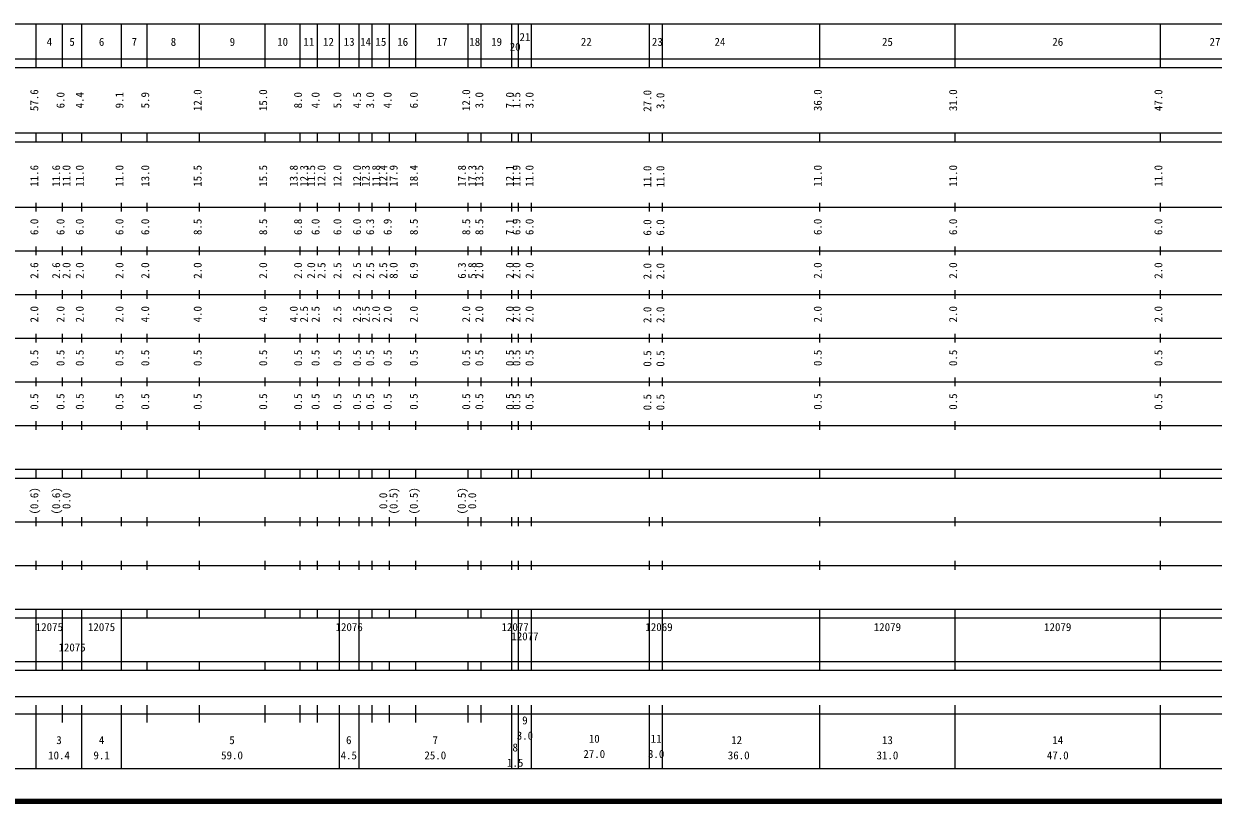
# Model space of a CAD drawing. Units: millimetres, scale not verified. Extents: x 40000 to 680000, y 20000 to 380000.
# Drawn here: x 254735 to 527100, y 20000 to 198000 of the extents above; entities that cross this region are included whole.
import ezdxf
from ezdxf.enums import TextEntityAlignment as Align

# ---------------------------------------------------------------- set-up
doc = ezdxf.new("R2010")
doc.units = ezdxf.units.MM
doc.header["$LTSCALE"] = 1000
doc.layers.add('M-TTL', color=2, linetype='Continuous', lineweight=140)
doc.layers.add('M-TTL-BAND', color=7, linetype='Continuous', lineweight=13)
doc.styles.add('ＭＳ ゴシック', font='')
doc.styles.get('ＭＳ ゴシック').set_extended_font_data('MS Gothic')

msp = doc.modelspace()

# ---------------------------------------------------------------- linework, layer by layer
at = {"layer": 'M-TTL'}
msp.add_line((40000, 20000), (680000, 20000), dxfattribs=at)
at = {"layer": 'M-TTL-BAND'}
for p, q in [((68000, 198000), (579000, 198000)), ((257600, 188000), (257600, 198000)), ((263600, 188000), (263600, 198000)), ((268000, 188000), (268000, 198000)), ((277100, 188000), (277100, 198000)), ((283000, 188000), (283000, 198000)), ((295000, 188000), (295000, 198000)), ((310000, 188000), (310000, 198000)), ((318000, 188000), (318000, 198000)), ((322000, 188000), (322000, 198000)), ((327000, 188000), (327000, 198000)), ((331500, 188000), (331500, 198000)), ((334500, 188000), (334500, 198000)), ((338500, 188000), (338500, 198000)), ((344500, 188000), (344500, 198000)), ((356500, 188000), (356500, 198000)), ((359500, 188000), (359500, 198000)), ((366500, 188000), (366500, 198000)), ((368000, 188000), (368000, 198000)), ((371000, 188000), (371000, 198000)), ((398000, 188000), (398000, 198000)), ((401000, 188000), (401000, 198000)), ((437000, 188000), (437000, 198000)), ((468000, 188000), (468000, 198000)), ((515000, 188000), (515000, 198000)), ((40000, 190000), (579000, 190000)), ((40000, 188000), (579000, 188000)), ((40000, 173000), (579000, 173000)), ((257600, 171000), (257600, 173000)), ((263600, 171000), (263600, 173000)), ((268000, 171000), (268000, 173000)), ((277100, 171000), (277100, 173000)), ((283000, 171000), (283000, 173000)), ((295000, 171000), (295000, 173000)), ((310000, 171000), (310000, 173000)), ((318000, 171000), (318000, 173000)), ((322000, 171000), (322000, 173000)), ((327000, 171000), (327000, 173000)), ((331500, 171000), (331500, 173000)), ((334500, 171000), (334500, 173000)), ((338500, 171000), (338500, 173000)), ((344500, 171000), (344500, 173000)), ((356500, 171000), (356500, 173000)), ((359500, 171000), (359500, 173000)), ((366500, 171000), (366500, 173000)), ((368000, 171000), (368000, 173000)), ((371000, 171000), (371000, 173000)), ((398000, 171000), (398000, 173000)), ((401000, 171000), (401000, 173000)), ((437000, 171000), (437000, 173000)), ((468000, 171000), (468000, 173000)), ((515000, 171000), (515000, 173000)), ((40000, 171000), (579000, 171000)), ((40000, 156000), (579000, 156000)), ((257600, 155000), (257600, 157000)), ((263600, 155000), (263600, 157000)), ((268000, 155000), (268000, 157000)), ((277100, 155000), (277100, 157000)), ((283000, 155000), (283000, 157000)), ((295000, 155000), (295000, 157000)), ((310000, 155000), (310000, 157000)), ((318000, 155000), (318000, 157000)), ((322000, 155000), (322000, 157000)), ((327000, 155000), (327000, 157000)), ((331500, 155000), (331500, 157000)), ((334500, 155000), (334500, 157000)), ((338500, 155000), (338500, 157000)), ((344500, 155000), (344500, 157000)), ((356500, 155000), (356500, 157000)), ((359500, 155000), (359500, 157000)), ((366500, 155000), (366500, 157000)), ((368000, 155000), (368000, 157000)), ((371000, 155000), (371000, 157000)), ((398000, 155000), (398000, 157000)), ((401000, 155000), (401000, 157000)), ((437000, 155000), (437000, 157000)), ((468000, 155000), (468000, 157000)), ((515000, 155000), (515000, 157000)), ((46000, 146000), (579000, 146000)), ((257600, 145000), (257600, 147000)), ((263600, 145000), (263600, 147000)), ((268000, 145000), (268000, 147000)), ((277100, 145000), (277100, 147000)), ((283000, 145000), (283000, 147000)), ((295000, 145000), (295000, 147000)), ((310000, 145000), (310000, 147000)), ((318000, 145000), (318000, 147000)), ((322000, 145000), (322000, 147000)), ((327000, 145000), (327000, 147000)), ((331500, 145000), (331500, 147000)), ((334500, 145000), (334500, 147000)), ((338500, 145000), (338500, 147000)), ((344500, 145000), (344500, 147000)), ((356500, 145000), (356500, 147000)), ((359500, 145000), (359500, 147000)), ((366500, 145000), (366500, 147000)), ((368000, 145000), (368000, 147000)), ((371000, 145000), (371000, 147000)), ((398000, 145000), (398000, 147000)), ((401000, 145000), (401000, 147000)), ((437000, 145000), (437000, 147000)), ((468000, 145000), (468000, 147000)), ((515000, 145000), (515000, 147000)), ((257600, 135000), (257600, 137000)), ((263600, 135000), (263600, 137000)), ((268000, 135000), (268000, 137000)), ((277100, 135000), (277100, 137000)), ((283000, 135000), (283000, 137000)), ((295000, 135000), (295000, 137000)), ((310000, 135000), (310000, 137000)), ((318000, 135000), (318000, 137000)), ((322000, 135000), (322000, 137000)), ((327000, 135000), (327000, 137000)), ((331500, 135000), (331500, 137000)), ((334500, 135000), (334500, 137000)), ((338500, 135000), (338500, 137000)), ((344500, 135000), (344500, 137000)), ((356500, 135000), (356500, 137000)), ((359500, 135000), (359500, 137000)), ((366500, 135000), (366500, 137000)), ((368000, 135000), (368000, 137000)), ((371000, 135000), (371000, 137000)), ((398000, 135000), (398000, 137000)), ((401000, 135000), (401000, 137000)), ((437000, 135000), (437000, 137000)), ((468000, 135000), (468000, 137000)), ((515000, 135000), (515000, 137000)), ((52000, 136000), (579000, 136000)), ((46000, 126000), (579000, 126000)), ((257600, 125000), (257600, 127000)), ((263600, 125000), (263600, 127000)), ((268000, 125000), (268000, 127000)), ((277100, 125000), (277100, 127000)), ((283000, 125000), (283000, 127000)), ((295000, 125000), (295000, 127000)), ((310000, 125000), (310000, 127000)), ((318000, 125000), (318000, 127000)), ((322000, 125000), (322000, 127000)), ((327000, 125000), (327000, 127000)), ((331500, 125000), (331500, 127000)), ((334500, 125000), (334500, 127000)), ((338500, 125000), (338500, 127000)), ((344500, 125000), (344500, 127000)), ((356500, 125000), (356500, 127000)), ((359500, 125000), (359500, 127000)), ((366500, 125000), (366500, 127000)), ((368000, 125000), (368000, 127000)), ((371000, 125000), (371000, 127000)), ((398000, 125000), (398000, 127000)), ((401000, 125000), (401000, 127000)), ((437000, 125000), (437000, 127000)), ((468000, 125000), (468000, 127000)), ((515000, 125000), (515000, 127000)), ((52000, 116000), (579000, 116000)), ((257600, 115000), (257600, 117000)), ((263600, 115000), (263600, 117000)), ((268000, 115000), (268000, 117000)), ((277100, 115000), (277100, 117000)), ((283000, 115000), (283000, 117000)), ((295000, 115000), (295000, 117000)), ((310000, 115000), (310000, 117000)), ((318000, 115000), (318000, 117000)), ((322000, 115000), (322000, 117000)), ((327000, 115000), (327000, 117000)), ((331500, 115000), (331500, 117000)), ((334500, 115000), (334500, 117000)), ((338500, 115000), (338500, 117000)), ((344500, 115000), (344500, 117000)), ((356500, 115000), (356500, 117000)), ((359500, 115000), (359500, 117000)), ((366500, 115000), (366500, 117000)), ((368000, 115000), (368000, 117000)), ((371000, 115000), (371000, 117000)), ((398000, 115000), (398000, 117000)), ((401000, 115000), (401000, 117000)), ((437000, 115000), (437000, 117000)), ((468000, 115000), (468000, 117000)), ((515000, 115000), (515000, 117000)), ((257600, 105000), (257600, 107000)), ((263600, 105000), (263600, 107000)), ((268000, 105000), (268000, 107000)), ((277100, 105000), (277100, 107000)), ((283000, 105000), (283000, 107000)), ((295000, 105000), (295000, 107000)), ((310000, 105000), (310000, 107000)), ((318000, 105000), (318000, 107000)), ((322000, 105000), (322000, 107000)), ((327000, 105000), (327000, 107000)), ((331500, 105000), (331500, 107000)), ((334500, 105000), (334500, 107000)), ((338500, 105000), (338500, 107000)), ((344500, 105000), (344500, 107000)), ((356500, 105000), (356500, 107000)), ((359500, 105000), (359500, 107000)), ((366500, 105000), (366500, 107000)), ((368000, 105000), (368000, 107000)), ((371000, 105000), (371000, 107000)), ((398000, 105000), (398000, 107000)), ((401000, 105000), (401000, 107000)), ((437000, 105000), (437000, 107000)), ((468000, 105000), (468000, 107000)), ((515000, 105000), (515000, 107000)), ((46000, 106000), (579000, 106000)), ((40000, 96000), (579000, 96000)), ((257600, 94000), (257600, 96000)), ((263600, 94000), (263600, 96000)), ((268000, 94000), (268000, 96000)), ((277100, 94000), (277100, 96000)), ((283000, 94000), (283000, 96000)), ((295000, 94000), (295000, 96000)), ((310000, 94000), (310000, 96000)), ((318000, 94000), (318000, 96000)), ((322000, 94000), (322000, 96000)), ((327000, 94000), (327000, 96000)), ((331500, 94000), (331500, 96000)), ((334500, 94000), (334500, 96000)), ((338500, 94000), (338500, 96000)), ((344500, 94000), (344500, 96000)), ((356500, 94000), (356500, 96000)), ((359500, 94000), (359500, 96000)), ((366500, 94000), (366500, 96000)), ((368000, 94000), (368000, 96000)), ((371000, 94000), (371000, 96000)), ((398000, 94000), (398000, 96000)), ((401000, 94000), (401000, 96000)), ((437000, 94000), (437000, 96000)), ((468000, 94000), (468000, 96000)), ((515000, 94000), (515000, 96000)), ((40000, 94000), (579000, 94000)), ((257600, 83000), (257600, 85000)), ((263600, 83000), (263600, 85000)), ((268000, 83000), (268000, 85000)), ((277100, 83000), (277100, 85000)), ((283000, 83000), (283000, 85000)), ((295000, 83000), (295000, 85000)), ((310000, 83000), (310000, 85000)), ((318000, 83000), (318000, 85000)), ((322000, 83000), (322000, 85000)), ((327000, 83000), (327000, 85000)), ((331500, 83000), (331500, 85000)), ((334500, 83000), (334500, 85000)), ((338500, 83000), (338500, 85000)), ((344500, 83000), (344500, 85000)), ((356500, 83000), (356500, 85000)), ((359500, 83000), (359500, 85000)), ((366500, 83000), (366500, 85000)), ((368000, 83000), (368000, 85000)), ((371000, 83000), (371000, 85000)), ((398000, 83000), (398000, 85000)), ((401000, 83000), (401000, 85000)), ((437000, 83000), (437000, 85000)), ((468000, 83000), (468000, 85000)), ((515000, 83000), (515000, 85000)), ((49000, 84000), (579000, 84000)), ((40000, 74000), (579000, 74000)), ((257600, 73000), (257600, 75000)), ((263600, 73000), (263600, 75000)), ((268000, 73000), (268000, 75000)), ((277100, 73000), (277100, 75000)), ((283000, 73000), (283000, 75000)), ((295000, 73000), (295000, 75000)), ((310000, 73000), (310000, 75000)), ((318000, 73000), (318000, 75000)), ((322000, 73000), (322000, 75000)), ((327000, 73000), (327000, 75000)), ((331500, 73000), (331500, 75000)), ((334500, 73000), (334500, 75000)), ((338500, 73000), (338500, 75000)), ((344500, 73000), (344500, 75000)), ((356500, 73000), (356500, 75000)), ((359500, 73000), (359500, 75000)), ((366500, 73000), (366500, 75000)), ((368000, 73000), (368000, 75000)), ((371000, 73000), (371000, 75000)), ((398000, 73000), (398000, 75000)), ((401000, 73000), (401000, 75000)), ((437000, 73000), (437000, 75000)), ((468000, 73000), (468000, 75000)), ((515000, 73000), (515000, 75000)), ((40000, 64000), (579000, 64000)), ((257600, 62000), (257600, 64000)), ((263600, 62000), (263600, 64000)), ((268000, 62000), (268000, 64000)), ((277100, 62000), (277100, 64000)), ((283000, 62000), (283000, 64000)), ((295000, 62000), (295000, 64000)), ((310000, 62000), (310000, 64000)), ((318000, 62000), (318000, 64000)), ((322000, 62000), (322000, 64000)), ((327000, 62000), (327000, 64000)), ((331500, 62000), (331500, 64000)), ((334500, 62000), (334500, 64000)), ((338500, 62000), (338500, 64000)), ((344500, 62000), (344500, 64000)), ((356500, 62000), (356500, 64000)), ((359500, 62000), (359500, 64000)), ((366500, 62000), (366500, 64000)), ((368000, 62000), (368000, 64000)), ((371000, 62000), (371000, 64000)), ((398000, 62000), (398000, 64000)), ((401000, 62000), (401000, 64000)), ((437000, 62000), (437000, 64000)), ((468000, 62000), (468000, 64000)), ((515000, 62000), (515000, 64000)), ((40000, 62000), (579000, 62000)), ((257600, 52000), (257600, 62000)), ((263600, 52000), (263600, 62000)), ((263600, 52000), (263600, 62000)), ((268000, 52000), (268000, 62000)), ((268000, 52000), (268000, 62000)), ((277100, 52000), (277100, 62000)), ((327000, 52000), (327000, 62000)), ((331500, 52000), (331500, 62000)), ((366500, 52000), (366500, 62000)), ((368000, 52000), (368000, 62000)), ((368000, 52000), (368000, 62000)), ((371000, 52000), (371000, 62000)), ((398000, 52000), (398000, 62000)), ((401000, 52000), (401000, 62000)), ((437000, 52000), (437000, 62000)), ((468000, 52000), (468000, 62000)), ((468000, 52000), (468000, 62000)), ((515000, 52000), (515000, 62000)), ((40000, 52000), (579000, 52000)), ((257600, 50000), (257600, 52000)), ((263600, 50000), (263600, 52000)), ((268000, 50000), (268000, 52000)), ((277100, 50000), (277100, 52000)), ((283000, 50000), (283000, 52000)), ((295000, 50000), (295000, 52000)), ((310000, 50000), (310000, 52000)), ((318000, 50000), (318000, 52000)), ((322000, 50000), (322000, 52000)), ((327000, 50000), (327000, 52000)), ((331500, 50000), (331500, 52000)), ((334500, 50000), (334500, 52000)), ((338500, 50000), (338500, 52000)), ((344500, 50000), (344500, 52000)), ((356500, 50000), (356500, 52000)), ((359500, 50000), (359500, 52000)), ((366500, 50000), (366500, 52000)), ((368000, 50000), (368000, 52000)), ((371000, 50000), (371000, 52000)), ((398000, 50000), (398000, 52000)), ((401000, 50000), (401000, 52000)), ((437000, 50000), (437000, 52000)), ((468000, 50000), (468000, 52000)), ((515000, 50000), (515000, 52000)), ((40000, 50000), (579000, 50000)), ((71000, 44000), (565000, 44000)), ((257600, 27500), (257600, 42000)), ((263600, 38000), (263600, 42000)), ((268000, 27500), (268000, 42000)), ((277100, 27500), (277100, 42000)), ((283000, 38000), (283000, 42000)), ((295000, 38000), (295000, 42000)), ((310000, 38000), (310000, 42000)), ((318000, 38000), (318000, 42000)), ((322000, 38000), (322000, 42000)), ((327000, 27500), (327000, 42000)), ((331500, 27500), (331500, 42000)), ((334500, 38000), (334500, 42000)), ((338500, 38000), (338500, 42000)), ((344500, 38000), (344500, 42000)), ((356500, 38000), (356500, 42000)), ((359500, 38000), (359500, 42000)), ((366500, 27500), (366500, 42000)), ((368000, 27500), (368000, 42000)), ((371000, 27500), (371000, 42000)), ((398000, 27500), (398000, 42000)), ((401000, 27500), (401000, 42000)), ((437000, 27500), (437000, 42000)), ((468000, 27500), (468000, 42000)), ((515000, 27500), (515000, 42000)), ((40000, 40000), (579000, 40000)), ((68000, 27500), (579000, 27500))]:
    msp.add_line(p, q, dxfattribs=at)

# ---------------------------------------------------------------- texts
at = {"layer": 'M-TTL-BAND', "style": 'ＭＳ ゴシック'}
for s, p in [('4', (260600, 192405)), ('5', (265800, 192405)), ('6', (272550, 192405)), ('7', (280050, 192405)), ('8', (289000, 192405)), ('9', (302500, 192405)), ('10', (314000, 192405)), ('11', (320000, 192405)), ('12', (324500, 192405)), ('13', (329250, 192405)), ('14', (333000, 192405)), ('15', (336500, 192405)), ('16', (341500, 192405)), ('17', (350500, 192405)), ('18', (358000, 192405)), ('19', (363000, 192405)), ('20', (367250, 191269)), ('21', (369500, 193502)), ('22', (383545, 192405)), ('23', (399812, 192405)), ('24', (414147, 192405)), ('25', (452500, 192405)), ('26', (491500, 192405)), ('27', (527500, 192405)), ('9', (369489, 37048)), ('3.0', (369489, 33558)), ('3', (262800, 32523)), ('4', (272550, 32523)), ('5', (302417, 32523)), ('6', (329154, 32523)), ('7', (348964, 32523)), ('8', (367257, 30840)), ('10', (385364, 32845)), ('11', (399538, 32845)), ('12', (417962, 32523)), ('13', (452500, 32523)), ('14', (491500, 32523)), ('10.4', (262800, 29033)), ('9.1', (272550, 29033)), ('59.0', (302417, 29033)), ('4.5', (329154, 29033)), ('25.0', (348964, 29033)), ('27.0', (385364, 29355)), ('3.0', (399538, 29355)), ('36.0', (418445, 29033)), ('31.0', (452500, 29033)), ('47.0', (491500, 29033)), ('1.5', (367257, 27350))]:
    msp.add_text(s, height=1833, dxfattribs=at).set_placement(p, align=Align.BOTTOM_CENTER)
for s, p in [('57.6', (258600, 180500)), ('12.0', (296000, 180500)), ('15.0', (311000, 180500)), ('12.0', (357500, 180500)), ('27.0', (398983, 180360)), ('36.0', (438000, 180500)), ('31.0', (469000, 180500)), ('47.0', (516000, 180500)), ('6.0', (264600, 180500)), ('4.4', (269000, 180500)), ('9.1', (278100, 180500)), ('5.9', (284000, 180500)), ('8.0', (319000, 180500)), ('4.0', (323000, 180500)), ('5.0', (328000, 180500)), ('4.5', (332500, 180500)), ('3.0', (335500, 180500)), ('4.0', (339500, 180500)), ('6.0', (345500, 180500)), ('3.0', (360500, 180500)), ('7.0', (367500, 180500)), ('1.5', (369000, 180500)), ('3.0', (372000, 180500)), ('3.0', (401963, 180360)), ('11.6', (258600, 163174)), ('11.6', (263600, 163174)), ('11.0', (265970, 163174)), ('11.0', (269000, 163174)), ('11.0', (278100, 163174)), ('13.0', (284000, 163174)), ('15.5', (296000, 163174)), ('15.5', (311000, 163174)), ('13.8', (318000, 163174)), ('12.3', (320370, 163174)), ('11.5', (322000, 163174)), ('12.0', (324370, 163174)), ('12.0', (328000, 163174)), ('12.0', (332500, 163174)), ('12.3', (334500, 163174)), ('11.8', (336870, 163174)), ('12.4', (338500, 163174)), ('17.9', (340870, 163174)), ('18.4', (345500, 163174)), ('17.8', (356500, 163174)), ('17.3', (358870, 163174)), ('13.5', (360500, 163174)), ('12.1', (367500, 163174)), ('11.9', (369000, 163174)), ('11.0', (372000, 163174)), ('11.0', (398983, 163034)), ('11.0', (401963, 163034)), ('11.0', (438000, 163174)), ('11.0', (469000, 163174)), ('11.0', (516000, 163174)), ('6.0', (258600, 151500)), ('6.0', (264600, 151500)), ('6.0', (269000, 151500)), ('6.0', (278100, 151500)), ('6.0', (284000, 151500)), ('8.5', (296000, 151500)), ('8.5', (311000, 151500)), ('6.8', (319000, 151500)), ('6.0', (323000, 151500)), ('6.0', (328000, 151500)), ('6.0', (332500, 151500)), ('6.3', (335500, 151500)), ('6.9', (339500, 151500)), ('8.5', (345500, 151500)), ('8.5', (357500, 151500)), ('8.5', (360500, 151500)), ('7.1', (367500, 151500)), ('6.9', (369000, 151500)), ('6.0', (372000, 151500)), ('6.0', (398983, 151360)), ('6.0', (401963, 151360)), ('6.0', (438000, 151500)), ('6.0', (469000, 151500)), ('6.0', (516000, 151500)), ('2.6', (258600, 141500)), ('2.6', (263600, 141500)), ('2.0', (265970, 141500)), ('2.0', (269000, 141500)), ('2.0', (278100, 141500)), ('2.0', (284000, 141500)), ('2.0', (296000, 141500)), ('2.0', (311000, 141500)), ('2.0', (319000, 141500)), ('2.0', (322000, 141500)), ('2.5', (324370, 141500)), ('2.5', (328000, 141500)), ('2.5', (332500, 141500)), ('2.5', (335500, 141500)), ('2.5', (338500, 141500)), ('8.0', (340870, 141500)), ('6.9', (345500, 141500)), ('6.3', (356500, 141500)), ('5.8', (358870, 141500)), ('2.0', (360500, 141500)), ('2.0', (367500, 141500)), ('2.0', (369000, 141500)), ('2.0', (372000, 141500)), ('2.0', (398983, 141360)), ('2.0', (401963, 141360)), ('2.0', (438000, 141500)), ('2.0', (469000, 141500)), ('2.0', (516000, 141500)), ('2.0', (258600, 131500)), ('2.0', (264600, 131500)), ('2.0', (269000, 131500)), ('2.0', (278100, 131500)), ('4.0', (284000, 131500)), ('4.0', (296000, 131500)), ('4.0', (311000, 131500)), ('4.0', (318000, 131500)), ('2.5', (320370, 131500)), ('2.5', (323000, 131500)), ('2.5', (328000, 131500)), ('2.5', (332500, 131500)), ('2.5', (334500, 131500)), ('2.0', (336870, 131500)), ('2.0', (339500, 131500)), ('2.0', (345500, 131500)), ('2.0', (357500, 131500)), ('2.0', (360500, 131500)), ('2.0', (367500, 131500)), ('2.0', (369000, 131500)), ('2.0', (372000, 131500)), ('2.0', (398983, 131360)), ('2.0', (401963, 131360)), ('2.0', (438000, 131500)), ('2.0', (469000, 131500)), ('2.0', (516000, 131500)), ('0.5', (258600, 121500)), ('0.5', (264600, 121500)), ('0.5', (269000, 121500)), ('0.5', (278100, 121500)), ('0.5', (284000, 121500)), ('0.5', (296000, 121500)), ('0.5', (311000, 121500)), ('0.5', (319000, 121500)), ('0.5', (323000, 121500)), ('0.5', (328000, 121500)), ('0.5', (332500, 121500)), ('0.5', (335500, 121500)), ('0.5', (339500, 121500)), ('0.5', (345500, 121500)), ('0.5', (357500, 121500)), ('0.5', (360500, 121500)), ('0.5', (367500, 121500)), ('0.5', (369000, 121500)), ('0.5', (372000, 121500)), ('0.5', (398983, 121360)), ('0.5', (401963, 121360)), ('0.5', (438000, 121500)), ('0.5', (469000, 121500)), ('0.5', (516000, 121500)), ('0.5', (258600, 111500)), ('0.5', (264600, 111500)), ('0.5', (269000, 111500)), ('0.5', (278100, 111500)), ('0.5', (284000, 111500)), ('0.5', (296000, 111500)), ('0.5', (311000, 111500)), ('0.5', (319000, 111500)), ('0.5', (323000, 111500)), ('0.5', (328000, 111500)), ('0.5', (332500, 111500)), ('0.5', (335500, 111500)), ('0.5', (339500, 111500)), ('0.5', (345500, 111500)), ('0.5', (357500, 111500)), ('0.5', (360500, 111500)), ('0.5', (367500, 111500)), ('0.5', (369000, 111500)), ('0.5', (372000, 111500)), ('0.5', (398983, 111360)), ('0.5', (401963, 111360)), ('0.5', (438000, 111500)), ('0.5', (469000, 111500)), ('0.5', (516000, 111500)), ('(0.6)', (258600, 88764)), ('(0.6)', (263600, 88764)), ('0.0', (265970, 88764)), ('0.0', (338500, 88764)), ('(0.5)', (340870, 88764)), ('(0.5)', (345500, 88764)), ('(0.5)', (356500, 88764)), ('0.0', (358870, 88764))]:
    msp.add_text(s, height=1833, rotation=90, dxfattribs=at).set_placement(p, align=Align.BOTTOM_CENTER)
for s, p in [('12075', (257475, 58405)), ('12075', (269425, 58405)), ('12076', (326125, 58405)), ('12077', (364125, 58405)), ('12069', (397072, 58405)), ('12079', (449375, 58405)), ('12079', (488375, 58405)), ('12077', (366375, 56290)), ('12075', (262675, 53743))]:
    msp.add_text(s, height=1833, dxfattribs=at).set_placement(p, align=Align.BOTTOM_LEFT)

doc.saveas('drawing.dxf')
